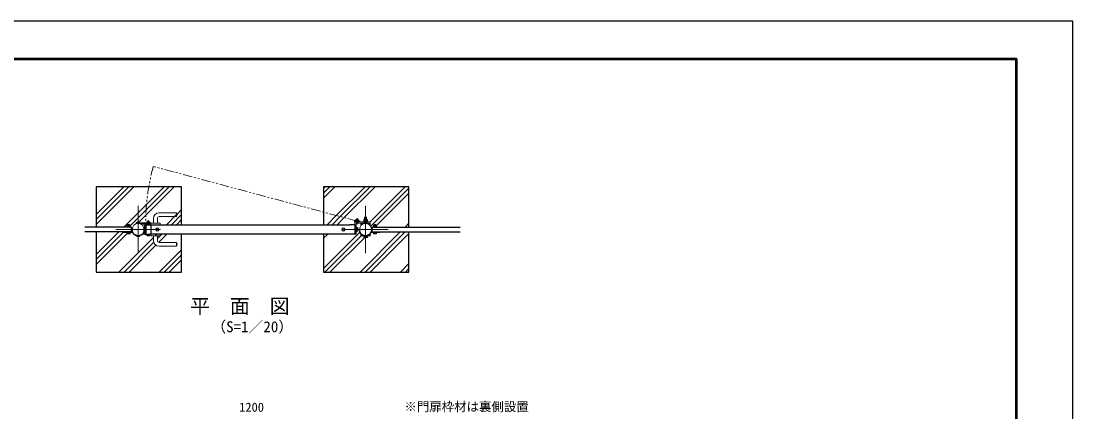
# Model space of a CAD drawing. Units: millimetres, scale not verified. Extents: x -4213 to 4211, y -3066 to 3070.
# Drawn here: x -1364 to 4187, y 1007 to 3070 of the extents above; entities that cross this region are included whole.
import ezdxf
from ezdxf.enums import TextEntityAlignment as Align

# ---------------------------------------------------------------- set-up
doc = ezdxf.new("R2010")
doc.units = ezdxf.units.MM
doc.header["$LTSCALE"] = 20
doc.header["$PDMODE"] = 32
doc.header["$PDSIZE"] = 10
doc.linetypes.add('USER1', pattern=[50.8, 31.75, -6.35, 6.35, -6.35])
doc.linetypes.add('USER3', pattern=[5, 2.5, -0.5, 0.5, -0.5, 0.5, -0.5])
for name, color, linetype, lineweight in [('0-0_D-STR-DIM', 7, 'Continuous', 13), ('0-1_0', 7, 'Continuous', 25), ('0-3_D-STR1', 1, 'Continuous', 25), ('0-4_D-STR3', 3, 'Continuous', 13), ('0-5_D-BMK', 2, 'USER1', 13), ('0-A_D-STR4', 7, 'Continuous', 25), ('0-B_D-TTL', 7, 'Continuous', 25), ('0-C_D-TTL-TXT', 7, 'Continuous', 25), ('0-D_D-STR-TXT', 7, 'Continuous', 13)]:
    doc.layers.add(name, color=color, linetype=linetype, lineweight=lineweight)
doc.styles.add('ＭＳ ゴシック', font='')
doc.styles.get('ＭＳ ゴシック').set_extended_font_data('MS Gothic')

msp = doc.modelspace()

# ---------------------------------------------------------------- linework, layer by layer
at = {"layer": '0-1_0'}
msp.add_lwpolyline([(-699.12, 2007.84), (-686.92, 2007.84), (-686.92, 2006.34), (-699.12, 2006.34)], close=True, dxfattribs=at)
for points in [[(-967.34, 1957.14), (-967.34, 1745.14), (-517.34, 1745.14), (-517.34, 1945.14)], [(232.66, 1945.14), (232.66, 1745.14), (682.66, 1745.14), (682.66, 1957.14)]]:
    msp.add_lwpolyline(points, dxfattribs=at)
at = {"layer": '0-3_D-STR1'}
for p, q in [((-781.27, 1983.14), (-1028.23, 1983.14)), ((-781.27, 1957.14), (-1028.23, 1957.14)), ((-781.27, 1957.14), (-781.27, 1983.14)), ((-706.02, 1995.14), (-680.02, 1995.14)), ((-706.02, 1995.14), (-680.02, 1995.14)), ((-706.02, 1995.14), (-706.02, 1945.14)), ((-706.02, 1945.14), (-680.02, 1945.14)), ((-680.02, 1995.14), (371.4, 1995.14)), ((-680.02, 1995.14), (-680.02, 1945.14)), ((371.4, 1945.14), (-680.02, 1945.14)), ((397.98, 1995.14), (371.4, 1995.14)), ((397.4, 1945.14), (371.4, 1945.14)), ((396.38, 1995.14), (396.38, 1945.14)), ((397.98, 1995.14), (397.98, 1945.14)), ((488.73, 1957.14), (488.73, 1983.14)), ((488.73, 1983.14), (953.73, 1983.14)), ((488.73, 1957.14), (953.73, 1957.14))]:
    msp.add_line(p, q, dxfattribs=at)
at = {"layer": '0-4_D-STR3'}
for p, q in [((-635.46, 2058.14), (-543.7, 2058.14)), ((-543.7, 2058.14), (-543.7, 2038.14)), ((-753.77, 2001.86), (-753.77, 2007.66)), ((-753.77, 2001.86), (-738.77, 2001.86)), ((-752.05, 2008.36), (-740.51, 2008.36)), ((-750.27, 2010.39), (-749.47, 2011.19)), ((-750.27, 2008.36), (-750.27, 2010.39)), ((-750.02, 2001.86), (-750.02, 2007.66)), ((-749.47, 2011.19), (-743.07, 2011.19)), ((-749.47, 2008.36), (-749.47, 2011.19)), ((-749.47, 2001.43), (-749.47, 2001.86)), ((-743.07, 2008.36), (-743.07, 2011.19)), ((-743.07, 2001.43), (-743.07, 2001.86)), ((-742.52, 2001.86), (-742.52, 2007.66)), ((-742.27, 2008.36), (-742.27, 2010.39)), ((-738.77, 2001.86), (-738.77, 2007.66)), ((-697.94, 2012.84), (-698.79, 2012.35)), ((-698.79, 2012.35), (-698.79, 2007.84)), ((-698.79, 2007.84), (-687.29, 2007.84)), ((-697.94, 2012.84), (-688.14, 2012.84)), ((-696.02, 2014.58), (-695.16, 2015.44)), ((-696.02, 2012.84), (-696.02, 2014.58)), ((-696.02, 2014.58), (-690.02, 2014.58)), ((-695.92, 2012.35), (-695.92, 2007.84)), ((-695.16, 2012.84), (-695.16, 2015.44)), ((-695.16, 2015.44), (-690.89, 2015.44)), ((-690.89, 2012.84), (-690.89, 2015.44)), ((-690.02, 2014.58), (-690.89, 2015.44)), ((-690.15, 2012.35), (-690.15, 2007.84)), ((-690.02, 2012.84), (-690.02, 2014.58)), ((-688.14, 2012.84), (-687.29, 2012.35)), ((-687.29, 2012.35), (-687.29, 2007.84)), ((-679.02, 1995.14), (-679.02, 2002.84)), ((-679.02, 1995.14), (-679.02, 2002.84)), ((-678.72, 2003.14), (-631.32, 2003.14)), ((-665.45, 2028.81), (-666.02, 2003.14)), ((-644.57, 2027.92), (-644.02, 2003.14)), ((-634.57, 2038.14), (-543.7, 2038.14)), ((-631.02, 1995.14), (-631.02, 2002.84)), ((403.98, 1944.76), (403.98, 2004.76)), ((408.83, 2003.62), (446.23, 2003.62)), ((449.73, 2009.62), (418.53, 2009.62)), ((446.23, 2003.62), (431.93, 2003.62)), ((464.23, 2011.62), (443.23, 2011.62)), ((443.23, 2009.62), (443.23, 2011.62)), ((443.91, 2021.21), (445.48, 2022.12)), ((443.91, 2014.12), (443.91, 2021.21)), ((443.91, 2014.12), (463.54, 2014.12)), ((444.53, 2011.62), (444.53, 2014.12)), ((445.48, 2022.12), (461.98, 2022.12)), ((446.23, 2001.86), (446.23, 2007.66)), ((461.23, 2001.86), (446.23, 2001.86)), ((459.51, 2008.36), (447.96, 2008.36)), ((448.73, 2033.92), (449.48, 2034.67)), ((458.73, 2033.92), (448.73, 2033.92)), ((448.73, 2022.12), (448.73, 2033.92)), ((448.82, 2014.12), (448.82, 2021.21)), ((449.48, 2022.12), (449.48, 2034.67)), ((457.98, 2034.67), (449.48, 2034.67)), ((449.73, 2008.36), (449.73, 2010.39)), ((449.98, 2001.86), (449.98, 2007.66)), ((456.93, 2011.19), (450.53, 2011.19)), ((450.53, 2008.36), (450.53, 2011.19)), ((450.53, 2001.43), (450.53, 2001.86)), ((454.1, 2011.62), (452.66, 2014.12)), ((454.8, 2011.62), (453.35, 2014.12)), ((456.93, 2008.36), (456.93, 2011.19)), ((457.73, 2010.39), (456.93, 2011.19)), ((456.93, 2001.43), (456.93, 2001.86)), ((457.48, 2001.86), (457.48, 2007.66)), ((457.73, 2008.36), (457.73, 2010.39)), ((478.54, 2009.62), (457.73, 2009.62)), ((457.98, 2022.12), (457.98, 2034.67)), ((458.63, 2014.12), (458.63, 2021.21)), ((461.23, 2001.86), (461.23, 2007.66)), ((475.53, 2003.62), (461.23, 2003.62)), ((463.54, 2021.21), (461.98, 2022.12)), ((462.93, 2011.62), (462.93, 2014.12)), ((463.54, 2014.12), (463.54, 2021.21)), ((464.23, 2009.62), (464.23, 2011.62)), ((-777.64, 1956.64), (-821.27, 1956.64)), ((-821.27, 1953.44), (-821.27, 1956.64)), ((-777.64, 1953.44), (-821.27, 1953.44)), ((-785.27, 1984.74), (-807.27, 1984.74)), ((-807.27, 1983.14), (-807.27, 1984.74)), ((-807.27, 1983.14), (-807.27, 1984.74)), ((-785.27, 1983.14), (-807.27, 1983.14)), ((-805.27, 1953.44), (-805.27, 1951.84)), ((-805.27, 1951.84), (-787.27, 1951.84)), ((-788.57, 1986.74), (-803.97, 1986.74)), ((-803.97, 1984.74), (-803.97, 1986.74)), ((-788.57, 1984.74), (-803.97, 1984.74)), ((-803.77, 1986.74), (-803.77, 1992.54)), ((-803.77, 1986.74), (-788.77, 1986.74)), ((-803.77, 1956.64), (-803.77, 1957.14)), ((-803.77, 1956.64), (-788.77, 1956.64)), ((-803.77, 1947.42), (-803.77, 1951.84)), ((-803.77, 1951.84), (-788.77, 1951.84)), ((-802.05, 1993.24), (-790.51, 1993.24)), ((-801.9, 1946.34), (-790.64, 1946.34)), ((-800.27, 1995.84), (-799.27, 1996.84)), ((-800.27, 1993.24), (-800.27, 1995.84)), ((-800.03, 1947.42), (-800.03, 1951.84)), ((-800.02, 1986.74), (-800.02, 1992.54)), ((-800.02, 1956.64), (-800.02, 1957.14)), ((-799.27, 1993.24), (-799.27, 1996.84)), ((-799.27, 1996.84), (-793.27, 1996.84)), ((-793.27, 1993.24), (-793.27, 1996.84)), ((-792.52, 1986.74), (-792.52, 1992.54)), ((-792.52, 1956.64), (-792.52, 1957.14)), ((-792.51, 1947.42), (-792.51, 1951.84)), ((-792.27, 1993.24), (-792.27, 1995.84)), ((-788.77, 1986.74), (-788.77, 1992.54)), ((-788.77, 1956.64), (-788.77, 1957.14)), ((-788.77, 1947.42), (-788.77, 1951.84)), ((-788.57, 1984.74), (-788.57, 1986.74)), ((-785.27, 1983.14), (-785.27, 1984.74)), ((-785.27, 1983.14), (-785.27, 1984.74)), ((-727.1, 1995.14), (-715.1, 1995.14)), ((-727.1, 1995.08), (-727.1, 1995.14)), ((-727.1, 1945.21), (-727.1, 1945.14)), ((-723.3, 1945.14), (-715.1, 1945.14)), ((-715.4, 1964.17), (-712.94, 1963.69)), ((-713.1, 1963.72), (-713.1, 1993.14)), ((-713.1, 1947.14), (-713.1, 1962.91)), ((-707.62, 1989.14), (-707.62, 1975.59)), ((-707.62, 1989.14), (-706.02, 1989.14)), ((-707.62, 1989.14), (-706.02, 1989.14)), ((-707.62, 1964.69), (-707.62, 1951.14)), ((-707.62, 1951.14), (-706.02, 1951.14)), ((-707.62, 1951.14), (-706.02, 1951.14)), ((-707.2, 1975.92), (-706.02, 1975.92)), ((-707.2, 1964.37), (-706.02, 1964.37)), ((-706.02, 1975.92), (-706.02, 1964.37)), ((-679.02, 1945.14), (-679.02, 1937.44)), ((-631.02, 1945.14), (-631.02, 1937.44)), ((405.98, 1959.64), (403.98, 1959.64)), ((412.07, 1979.96), (405.98, 1979.96)), ((412.07, 1975.05), (405.98, 1975.05)), ((412.07, 1965.24), (405.98, 1965.24)), ((412.07, 1960.33), (405.98, 1960.33)), ((412.98, 1961.89), (412.07, 1960.33)), ((422.85, 1964.17), (420.4, 1963.69)), ((428.73, 1947.17), (428.73, 1939.87)), ((478.73, 1939.87), (478.73, 1947.17)), ((485.1, 1956.64), (528.73, 1956.64)), ((485.1, 1953.44), (528.73, 1953.44)), ((492.73, 1984.74), (514.73, 1984.74)), ((492.73, 1983.14), (492.73, 1984.74)), ((492.73, 1983.14), (492.73, 1984.74)), ((492.73, 1983.14), (514.73, 1983.14)), ((512.73, 1951.84), (494.73, 1951.84)), ((496.03, 1986.74), (511.43, 1986.74)), ((496.03, 1984.74), (496.03, 1986.74)), ((496.03, 1984.74), (511.43, 1984.74)), ((496.23, 1986.74), (496.23, 1992.54)), ((511.23, 1986.74), (496.23, 1986.74)), ((496.23, 1956.64), (496.23, 1957.14)), ((511.23, 1956.64), (496.23, 1956.64)), ((496.23, 1947.42), (496.23, 1951.84)), ((511.23, 1951.84), (496.23, 1951.84)), ((509.51, 1993.24), (497.96, 1993.24)), ((509.36, 1946.34), (498.1, 1946.34)), ((499.73, 1993.24), (499.73, 1995.84)), ((499.97, 1947.42), (499.97, 1951.84)), ((499.98, 1986.74), (499.98, 1992.54)), ((499.98, 1956.64), (499.98, 1957.14)), ((500.73, 1993.24), (500.73, 1996.84)), ((506.73, 1996.84), (500.73, 1996.84)), ((506.73, 1993.24), (506.73, 1996.84)), ((507.73, 1995.84), (506.73, 1996.84)), ((507.48, 1986.74), (507.48, 1992.54)), ((507.48, 1956.64), (507.48, 1957.14)), ((507.49, 1947.42), (507.49, 1951.84)), ((507.73, 1993.24), (507.73, 1995.84)), ((511.23, 1986.74), (511.23, 1992.54)), ((511.23, 1956.64), (511.23, 1957.14)), ((511.23, 1947.42), (511.23, 1951.84)), ((511.43, 1984.74), (511.43, 1986.74)), ((512.73, 1953.44), (512.73, 1951.84)), ((514.73, 1983.14), (514.73, 1984.74)), ((514.73, 1983.14), (514.73, 1984.74)), ((528.73, 1953.44), (528.73, 1956.64)), ((-755.27, 1936.19), (-737.27, 1936.19)), ((-751.92, 1936.19), (-751.92, 1936.67)), ((-740.62, 1936.19), (-740.62, 1936.67)), ((-698.77, 1940.44), (-687.27, 1940.44)), ((-698.77, 1937.26), (-698.77, 1940.44)), ((-697.35, 1936.44), (-688.69, 1936.44)), ((-695.93, 1937.26), (-695.93, 1940.44)), ((-690.11, 1937.26), (-690.11, 1940.44)), ((-687.27, 1937.26), (-687.27, 1940.44)), ((-678.72, 1937.14), (-631.32, 1937.14)), ((-665.45, 1911.48), (-666.02, 1937.14)), ((-644.57, 1912.37), (-644.02, 1937.14)), ((-634.57, 1902.14), (-543.7, 1902.14)), ((-543.7, 1882.14), (-543.7, 1902.14)), ((431.93, 1936.67), (448.05, 1936.67)), ((443.91, 1928.58), (443.91, 1934.67)), ((462.73, 1936.19), (444.73, 1936.19)), ((448.08, 1936.19), (448.08, 1936.67)), ((448.82, 1928.58), (448.82, 1933.23)), ((458.63, 1928.58), (458.63, 1933.23)), ((459.38, 1936.19), (459.38, 1936.67)), ((459.4, 1936.67), (475.53, 1936.67)), ((464.23, 1934.67), (461.07, 1934.67)), ((461.98, 1927.67), (463.54, 1928.58)), ((463.54, 1928.58), (463.54, 1934.67)), ((464.23, 1934.67), (464.23, 1936.67)), ((-635.46, 1882.14), (-543.7, 1882.14))]:
    msp.add_line(p, q, dxfattribs=at)
for points in [[(-753.77, 2004.74), (-755.97, 2004.74), (-755.97, 2001.54), (-755.27, 2001.54)], [(-737.27, 2000.28), (-737.27, 2001.86), (-755.27, 2001.86), (-755.27, 2000.28)], [(-750.27, 2010.39), (-742.27, 2010.39), (-743.07, 2011.19)], [(-737.27, 2001.54), (-680.02, 2001.54), (-680.02, 2004.74), (-738.77, 2004.74)], [(-679.02, 1995.14), (-709.02, 1995.14), (-709.02, 1998.34), (-679.02, 1998.34), (-709.02, 1998.34), (-709.02, 2001.54), (-679.02, 2001.54)], [(397.98, 2014.47), (397.98, 1944.76), (403.98, 1944.76)], [(428.73, 2000.42), (428.73, 1991.12), (430.29, 1991.12)], [(431.93, 1992.81), (431.93, 2000.42), (445.2, 2000.42)], [(444.73, 2000.28), (444.73, 2001.86), (462.73, 2001.86), (462.73, 2000.28)], [(457.73, 2010.39), (449.73, 2010.39), (450.53, 2011.19)], [(458.73, 2022.12), (458.73, 2033.92), (457.98, 2034.67)], [(461.23, 2003.62), (478.54, 2003.62), (478.54, 2009.62)], [(462.25, 2000.42), (475.53, 2000.42), (475.53, 1992.81)], [(477.16, 1991.12), (478.73, 1991.12), (478.73, 2000.42)], [(-805.27, 1953.44), (-787.27, 1953.44), (-787.27, 1951.84)], [(-800.27, 1995.84), (-792.27, 1995.84), (-793.27, 1996.84)], [(-679.02, 1941.94), (-709.02, 1941.94), (-709.02, 1945.14), (-679.02, 1945.14)], [(405.98, 1959.64), (405.98, 1980.64), (403.98, 1980.64)], [(412.98, 1961.89), (412.98, 1978.39), (412.07, 1979.96)], [(438.36, 1939.87), (431.93, 1939.87), (431.93, 1944.12)], [(475.53, 1944.12), (475.53, 1939.87), (469.1, 1939.87)], [(512.73, 1953.44), (494.73, 1953.44), (494.73, 1951.84)], [(507.73, 1995.84), (499.73, 1995.84), (500.73, 1996.84)], [(446.38, 1934.67), (443.23, 1934.67), (443.23, 1936.67)], [(461.98, 1927.67), (445.48, 1927.67), (443.91, 1928.58)]]:
    msp.add_lwpolyline(points, dxfattribs=at)
for points in [[(-699.27, 2006.34), (-699.27, 2004.74), (-686.77, 2004.74), (-686.77, 2006.34)], [(-638.02, 1966.44), (-638.02, 1973.85), (-645.02, 1977.89), (-652.02, 1973.85), (-652.02, 1966.44), (-645.02, 1962.39)], [(343.98, 1966.44), (343.98, 1973.85), (336.98, 1977.89), (329.98, 1973.85), (329.98, 1966.44), (336.98, 1962.39)], [(-686.92, 1940.44), (-686.92, 1941.94), (-699.12, 1941.94), (-699.12, 1940.44)]]:
    msp.add_lwpolyline(points, close=True, dxfattribs=at)
for centre, radius in [((-746.27, 1970.14), 31.45), ((408.83, 2014.47), 10.85), ((408.83, 2014.47), 6.15), ((453.73, 1970.14), 31.45), ((-645.02, 1970.14), 9), ((336.98, 1970.14), 9)]:
    msp.add_circle(centre, radius, dxfattribs=at)
for centre, radius, start, end in [((-635.46, 2028.14), 30, 90, 178.73006), ((-561.02, 2048.14), 20, 329.99997, 30.00006), ((-751.9, 2005.52), 2.85, 48.83491, 131.16509), ((-746.27, 1997.97), 10.39, 68.85295, 111.14705), ((-740.65, 2005.52), 2.85, 48.86505, 131.13495), ((-697.36, 2010.53), 2.32, 51.93303, 111.93303), ((-693.04, 2004.11), 8.74, 70.70391, 109.29609), ((-688.72, 2010.53), 2.32, 68.06697, 128.06697), ((-678.72, 2002.84), 0.3, 90, 180), ((-678.72, 2002.84), 0.3, 90, 180), ((-634.57, 2028.14), 10, 90, 181.26988), ((-631.32, 2002.84), 0.3, 0, 90), ((431.93, 2000.42), 3.2, 90, 180), ((446.37, 2017.63), 4.34, 55.61587, 124.38413), ((448.1, 2005.52), 2.85, 48.86505, 131.13495), ((453.73, 2005.73), 16.24, 72.41211, 107.58789), ((453.73, 1997.97), 10.39, 68.85295, 111.14705), ((459.35, 2005.52), 2.85, 48.83491, 131.16509), ((461.09, 2017.63), 4.34, 55.61587, 124.38413), ((475.53, 2000.42), 3.2, 0, 90), ((-801.9, 1990.4), 2.85, 48.83491, 131.16509), ((-801.9, 1948.5), 2.16, 210, 330), ((-796.27, 1953.42), 7.08, 237.93138, 302.06862), ((-796.27, 1982.85), 10.39, 68.85295, 111.14705), ((-790.65, 1990.4), 2.85, 48.86505, 131.13495), ((-790.64, 1948.5), 2.16, 210, 330), ((-777.64, 1950.24), 6.4, 57.09885, 90), ((-777.64, 1950.24), 3.2, 32.38911, 90), ((-746.27, 1970.14), 33.95, 212.38911, 349.04288), ((-715.1, 1993.14), 2, 0, 90), ((-715.1, 1947.14), 2, 270, 0), ((-703.07, 1970.14), 7.1, 125.5469, 234.4531), ((396.59, 1970.14), 16.24, 342.41205, 17.58795), ((408.49, 1977.51), 4.34, 325.61575, 34.38425), ((408.49, 1962.78), 4.34, 325.61575, 34.38425), ((453.73, 1970.14), 33.95, 190.95712, 327.61089), ((485.1, 1950.24), 6.4, 90, 122.90115), ((485.1, 1950.24), 3.2, 90, 147.61089), ((498.1, 1990.4), 2.85, 48.86505, 131.13495), ((498.1, 1948.5), 2.16, 210, 330), ((503.73, 1953.42), 7.08, 237.93138, 302.06862), ((503.73, 1982.85), 10.39, 68.85295, 111.14705), ((509.35, 1990.4), 2.85, 48.83491, 131.16509), ((509.36, 1948.5), 2.16, 210, 330), ((-746.27, 1944.32), 12.12, 222.07502, 317.92498), ((-697.35, 1938.08), 1.64, 210, 330), ((-693.02, 1942.02), 5.58, 238.543, 301.457), ((-688.69, 1938.08), 1.64, 210, 330), ((-678.72, 1937.44), 0.3, 180, 270), ((-635.46, 1912.14), 30, 181.26994, 270), ((-634.57, 1912.14), 10, 178.73012, 270), ((-631.32, 1937.44), 0.3, 270, 0), ((-561.02, 1892.14), 20, 329.99994, 30.00003), ((431.93, 1939.87), 3.2, 180, 270), ((446.37, 1932.16), 4.34, 235.61575, 304.38425), ((453.73, 1944.32), 12.12, 222.07502, 317.92498), ((453.73, 1944.06), 16.24, 252.41205, 287.58795), ((461.09, 1932.16), 4.34, 235.61575, 304.38425), ((475.53, 1939.87), 3.2, 270, 0)]:
    msp.add_arc(centre, radius, start, end, dxfattribs=at)
msp.add_point((-693.04, 2007.84), dxfattribs=at)
at = {"layer": '0-5_D-BMK', "linetype": 'USER3'}
msp.add_line((408.83, 2014.47), (-666.45, 2302.64), dxfattribs=at)
at = {"layer": '0-5_D-BMK'}
for p, q in [((-746.27, 2095.14), (-746.27, 1845.14)), ((453.73, 2095.14), (453.73, 1845.14)), ((393.14, 2014.47), (424.51, 2014.47)), ((408.83, 1998.78), (408.83, 2030.15)), ((-627.56, 1970.14), (-864.98, 1970.14)), ((572.44, 1970.14), (335.02, 1970.14))]:
    msp.add_line(p, q, dxfattribs=at)
at = {"layer": '0-5_D-BMK', "linetype": 'USER3'}
msp.add_arc((409.41, 2005.99), 1116, 164.58498, 179.56299, dxfattribs=at)
at = {"layer": '0-A_D-STR4'}
for p, q in [((-967.34, 1996.58), (-768.78, 2195.14)), ((-967.34, 2023.1), (-795.3, 2195.14)), ((-967.34, 2049.62), (-821.81, 2195.14)), ((-821.68, 1983.14), (-609.68, 2195.14)), ((-788.77, 1989.53), (-583.16, 2195.14)), ((-742.27, 2009.52), (-556.65, 2195.14)), ((232.66, 2135.92), (291.88, 2195.14)), ((232.66, 2162.44), (265.37, 2195.14)), ((232.66, 2188.96), (238.85, 2195.14)), ((477.58, 2009.62), (663.11, 2195.14)), ((480.72, 1986.23), (682.66, 2188.18)), ((511.23, 1990.23), (682.66, 2161.66)), ((-541.31, 2051.39), (-517.34, 2075.35)), ((-597.55, 1995.14), (-543.7, 2048.99)), ((-571.03, 1995.14), (-517.34, 2048.84)), ((-544.51, 1995.14), (-517.34, 2022.32)), ((663.24, 1983.14), (682.66, 2002.56)), ((-967.34, 1837.48), (-847.68, 1957.14)), ((-967.34, 1810.97), (-821.27, 1957.03)), ((-967.34, 1784.45), (-803.77, 1948.02)), ((-798.35, 1953.44), (-795.15, 1956.64)), ((-781.27, 1970.52), (-777.33, 1974.46)), ((-655.55, 1937.14), (-647.55, 1945.14)), ((-644.36, 1921.81), (-621.03, 1945.14)), ((-637.14, 1902.52), (-594.51, 1945.14)), ((232.66, 1764.69), (423.32, 1955.35)), ((232.66, 1923.79), (254.01, 1945.14)), ((425.24, 1745.14), (637.24, 1957.14)), ((451.76, 1745.14), (663.76, 1957.14)), ((478.28, 1745.14), (682.66, 1949.53)), ((-847.55, 1745.14), (-665.8, 1926.9)), ((-821.03, 1745.14), (-663.71, 1902.46)), ((239.63, 1745.14), (431.24, 1936.76)), ((266.15, 1745.14), (449.43, 1928.43)), ((-794.51, 1745.14), (-652.29, 1887.36)), ((-635.42, 1745.14), (-517.34, 1863.22)), ((-608.9, 1745.14), (-517.34, 1836.7)), ((-582.38, 1745.14), (-517.34, 1810.19)), ((637.38, 1745.14), (682.66, 1790.43)), ((663.89, 1745.14), (682.66, 1763.91))]:
    msp.add_line(p, q, dxfattribs=at)
for points in [[(-517.34, 1995.14), (-517.34, 2195.14), (-967.34, 2195.14), (-967.34, 1983.14)], [(682.66, 1983.14), (682.66, 2195.14), (232.66, 2195.14), (232.66, 1995.14)], [(250.98, 1995.14), (299.58, 2043.74), (450.98, 2195.14)], [(277.5, 1995.14), (320.49, 2038.14), (477.5, 2195.14)], [(304.01, 1995.14), (341.4, 2032.54), (504.01, 2195.14)]]:
    msp.add_lwpolyline(points, dxfattribs=at)
at = {"layer": '0-B_D-TTL'}
msp.add_lwpolyline([(-4212.7, -2870.14), (4187.3, -2870.14), (4187.3, 3069.86), (-4212.7, 3069.86)], close=True, dxfattribs=at)
at = {"layer": '0-B_D-TTL', "color": 2, "lineweight": 50}
msp.add_lwpolyline([(-3912.7, 2869.86), (3887.3, 2869.86), (3887.3, -2670.14), (-3912.7, -2670.14)], close=True, dxfattribs=at)

# ---------------------------------------------------------------- texts
at = {"layer": '0-0_D-STR-DIM', "style": 'ＭＳ ゴシック'}
msp.add_text('1200', height=48.09, dxfattribs=at).set_placement((-213.17, 993.83), align=Align.BOTTOM_LEFT)
at = {"layer": '0-C_D-TTL-TXT', "style": 'ＭＳ ゴシック'}
for s, height, p in [('平\u3000面\u3000図', 76.98, (-472.03, 1503.74)), ('（S=1／20）', 57.77, (-360.69, 1410.55))]:
    msp.add_text(s, height=height, dxfattribs=at).set_placement(p, align=Align.BOTTOM_LEFT)
at = {"layer": '0-D_D-STR-TXT', "style": 'ＭＳ ゴシック'}
msp.add_text('※門扉枠材は裏側設置', height=48.09, dxfattribs=at).set_placement((658.98, 996.74), align=Align.BOTTOM_LEFT)

doc.saveas('drawing.dxf')
